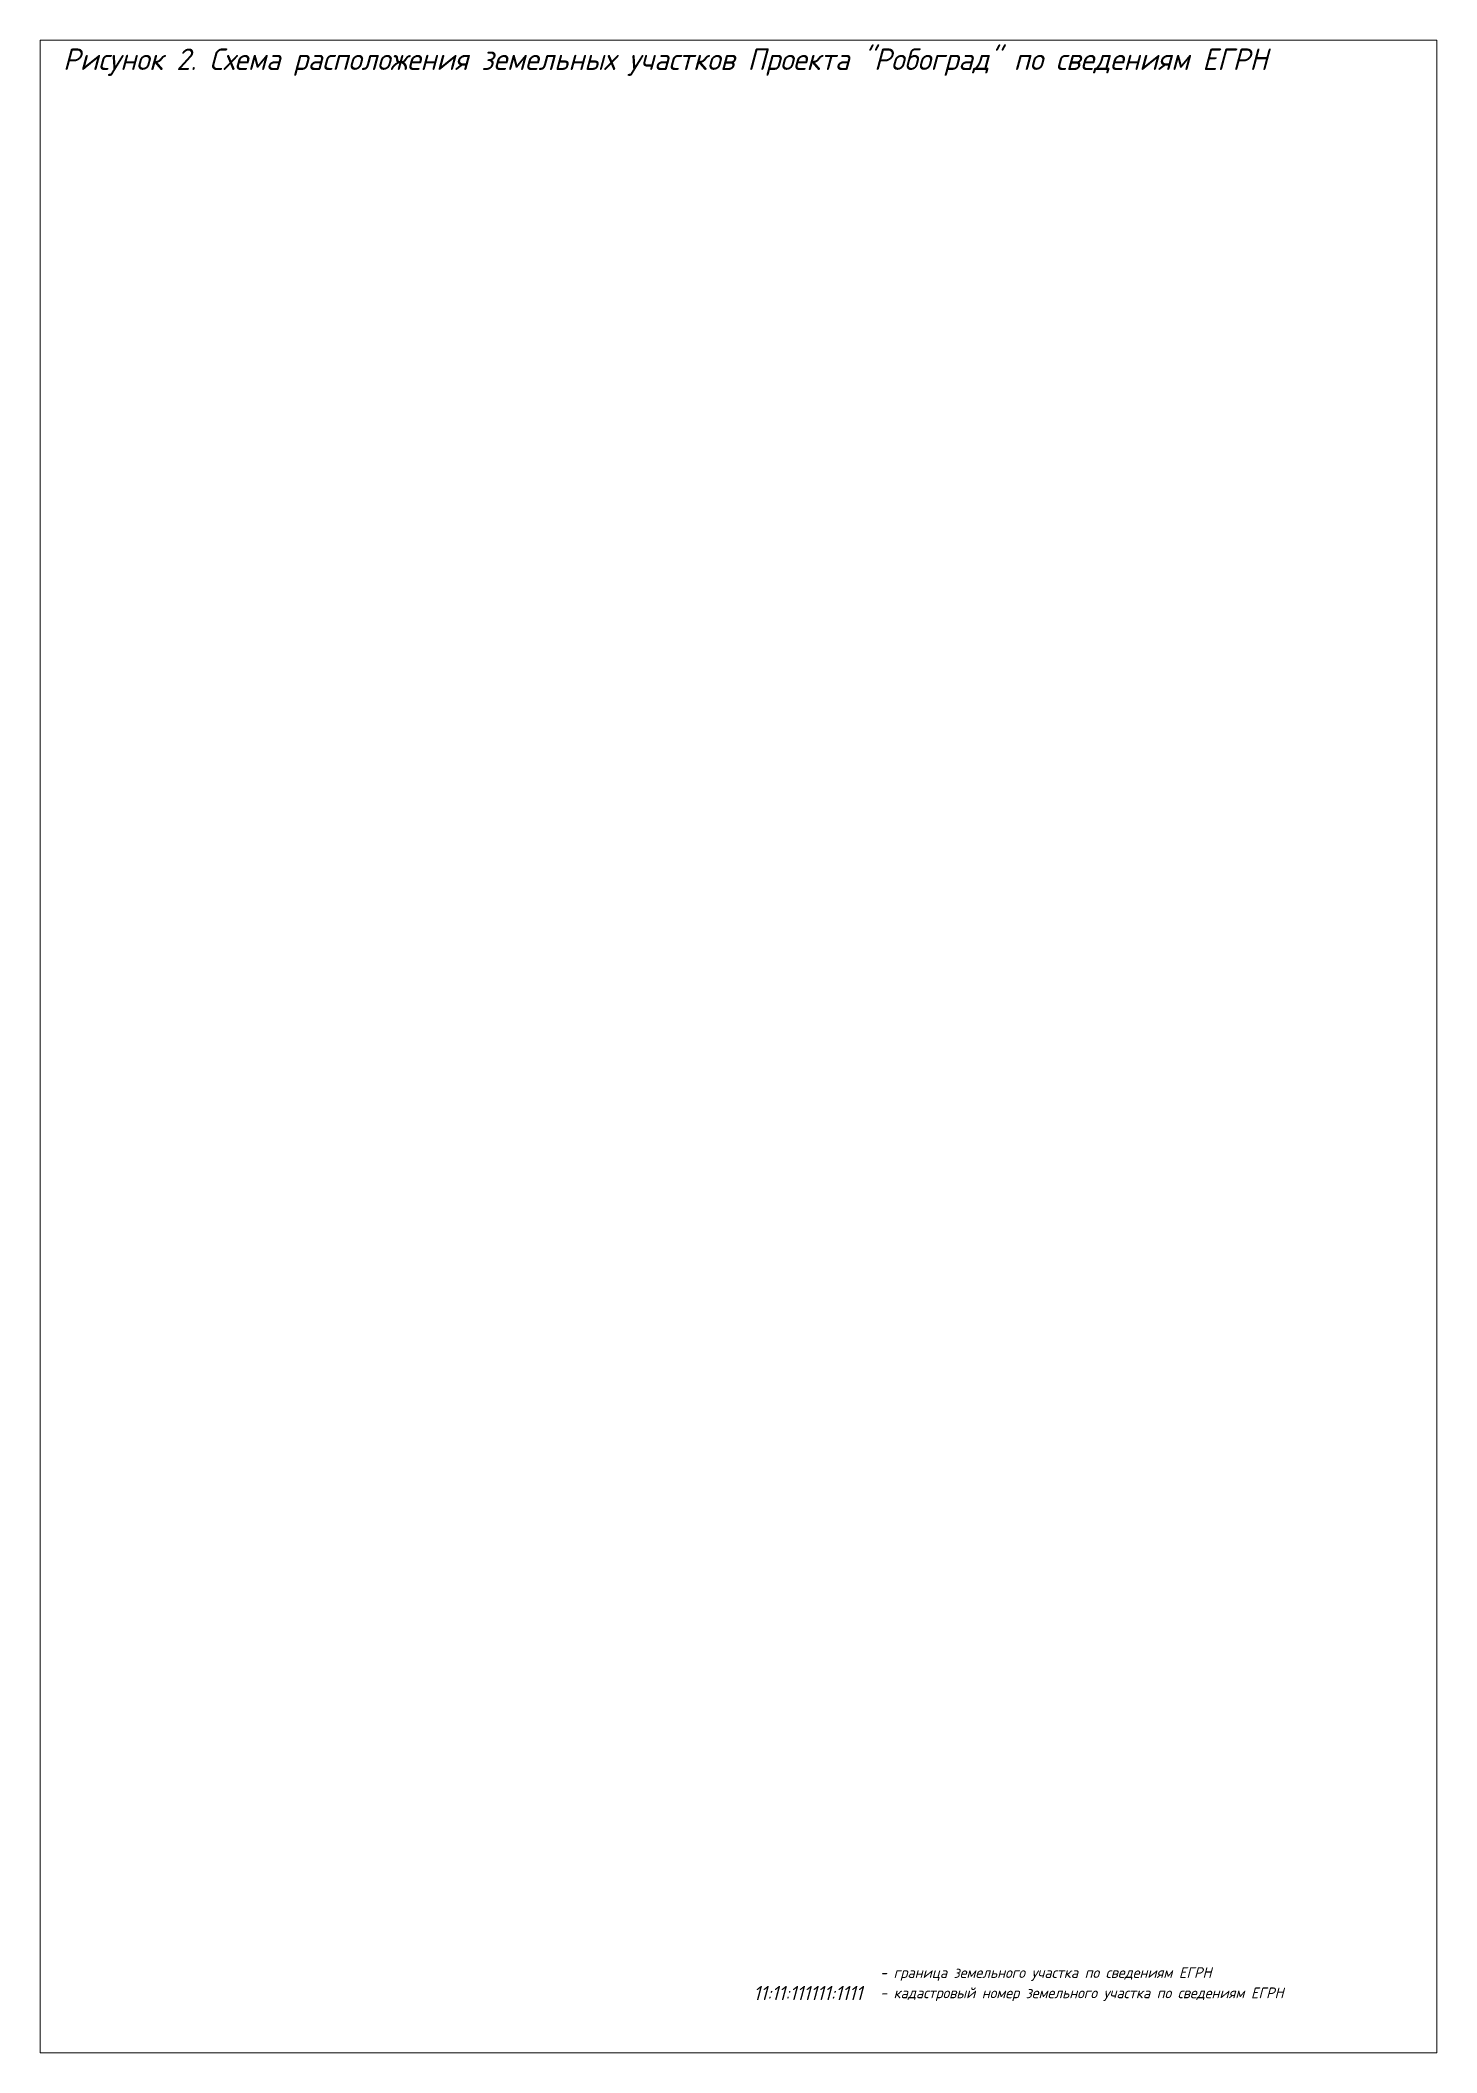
# Paper-space layout 'общая схема ЕГРН' of a CAD drawing. Header units: millimetres. Extents: x 13 to 403, y 12 to 574.
import ezdxf

# ---------------------------------------------------------------- set-up
doc = ezdxf.new("R2010")
doc.units = ezdxf.units.MM
doc.styles.add('GOST-2.304_Type-B_italic', font='GOST Common Italic.ttf')

psp = doc.layouts.new('общая схема ЕГРН')

# ---------------------------------------------------------------- texts
at = {"attachment_point": 1, "style": 'GOST-2.304_Type-B_italic'}
for s, width, insert, char_height in [('Рисунок 2. Схема расположения земельных участков Проекта "Робоград" по сведениям ЕГРН', 390.005, (19.41, 572), 6), ('\\pxi-3,l4,t4;- граница земельного участка по сведениям ЕГРН', 390.005, (244.6, 36.32), 3), ('11:11:111111:1111', 9.6646, (212.21, 31.1), 4), ('\\pxi-3,l4,t4;- кадастровый номер земельного участка по сведениям ЕГРН', 390.005, (244.6, 30.65), 3)]:
    psp.add_mtext_dynamic_manual_height_columns(s, width=width, gutter_width=12.5, heights=[0], dxfattribs=dict(at, insert=insert, char_height=char_height))

# ---------------------------------------------------------------- viewports
at = {"layer": '0', "view_target_point": (2243449.06, 380847.38)}
psp.add_viewport(center=(208.06, 293.37), size=(390.01, 561.87), view_center_point=(454.3, -981.89), view_height=5089.095, dxfattribs=at)

doc.saveas('drawing.dxf')
